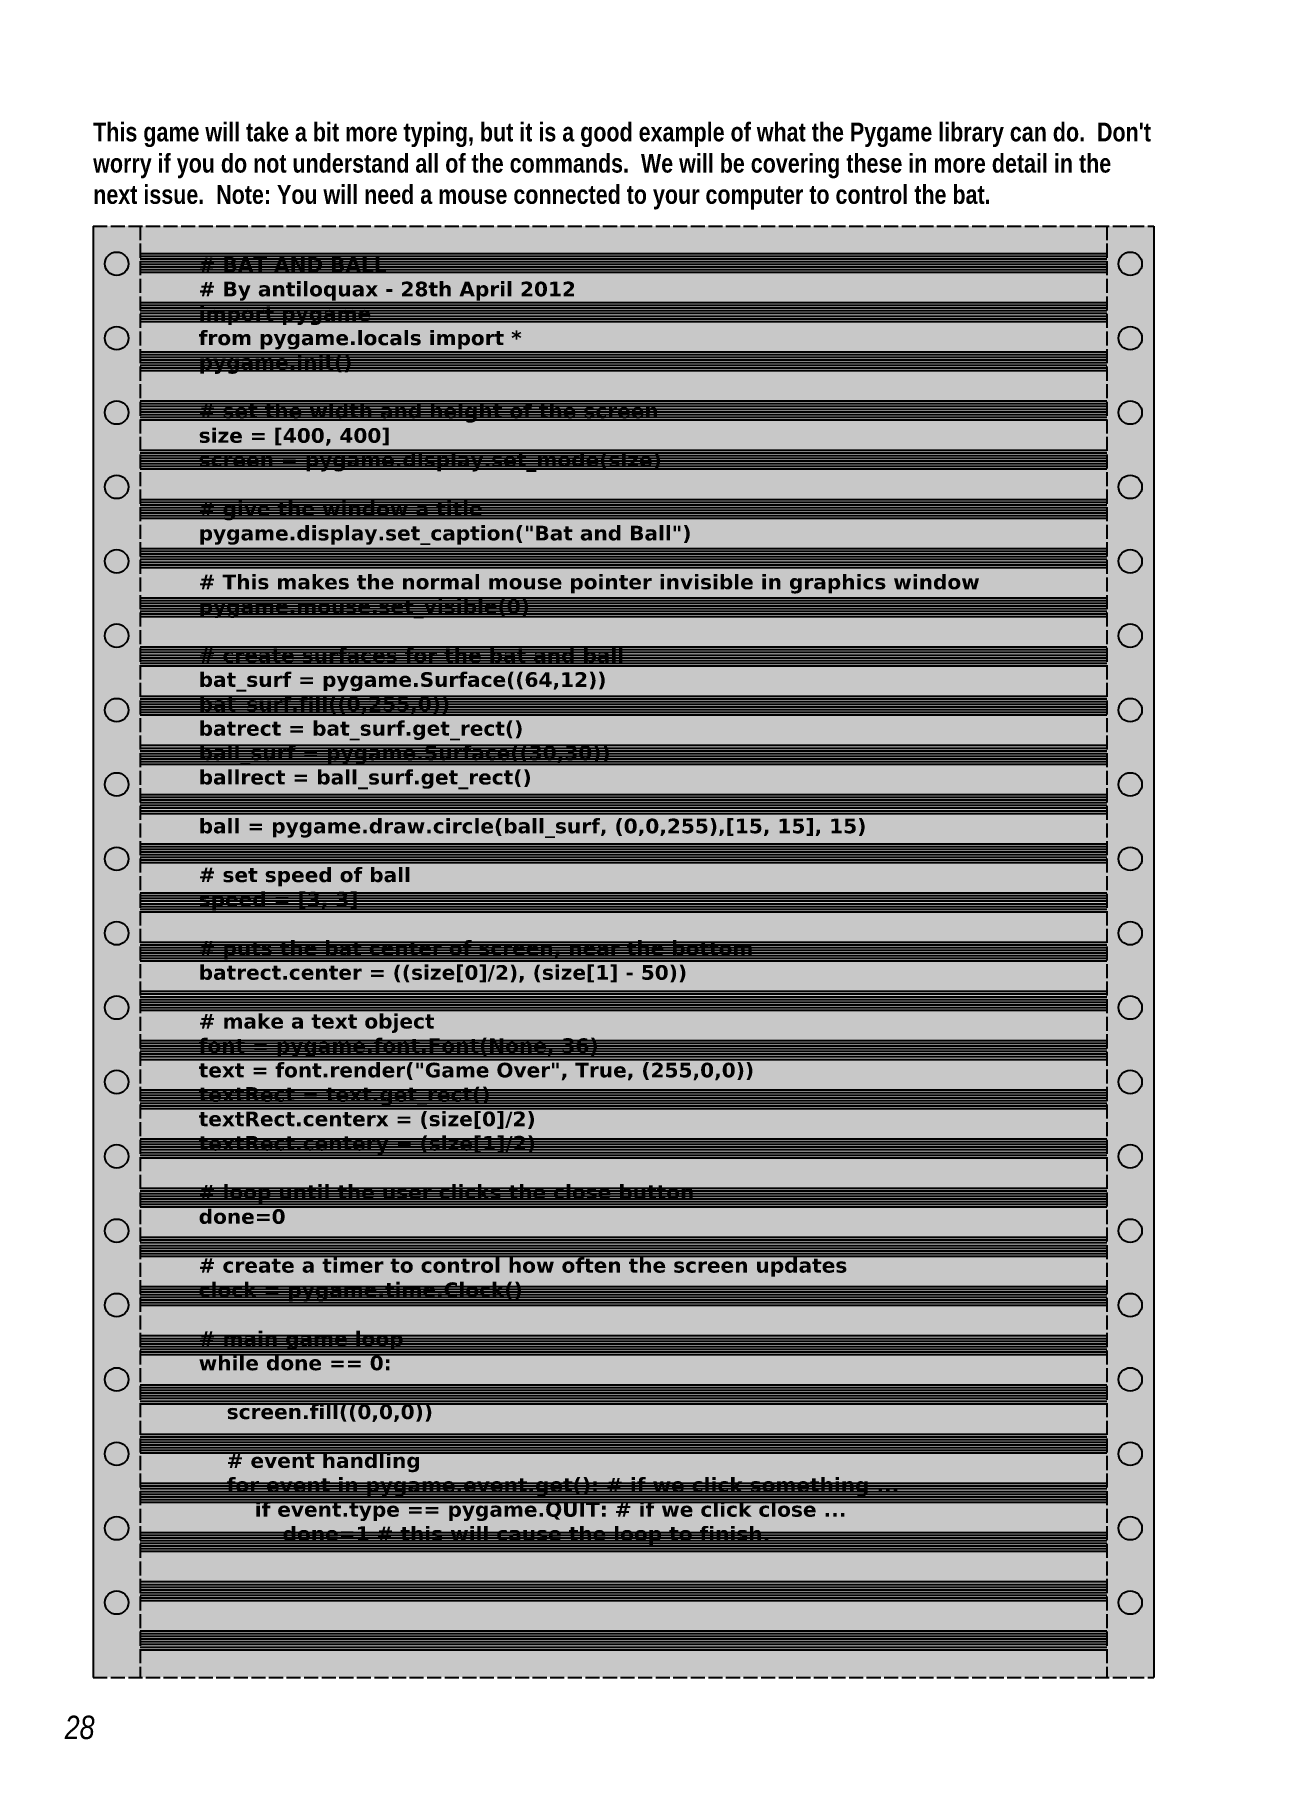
# Paper-space layout 'Page28' of a CAD drawing. Header units: millimetres. Extents: x 17 to 227, y -86 to 211.
# The model-space entities are those that its viewports show. They can reach past a viewport. Long polylines and large blocks are cut down to what shows.
import ezdxf

# ---------------------------------------------------------------- set-up
doc = ezdxf.new("R2010")
doc.units = ezdxf.units.MM
doc.header["$LTSCALE"] = 0.2
doc.linetypes.add('ACAD_ISO02W100', pattern=[15, 12, -3])
doc.layers.get('Defpoints').update_dxf_attribs({"color": 6})
doc.layers.add('Background Fill', color=3, linetype='Continuous')
doc.layers.add('Text', color=7, linetype='Continuous')
doc.layers.get('Defpoints').off()
doc.styles.get("Standard").update_dxf_attribs({"font": 'arial.ttf'})

msp = doc.modelspace()

# ---------------------------------------------------------------- hatches: boundary and pattern name
at = {"layer": 'Background Fill', "true_color": 0xfefae6}
h = msp.add_hatch(color=7, dxfattribs=at)
h.dxf.hatch_style = 1
h.paths.add_polyline_path([(929.56, 264.34), (921.56, 264.34), (921.56, 16.54), (929.56, 16.54)])
h.paths.add_polyline_path([(927.56, 232.5, -1), (923.56, 232.5, -1)], flags=16)
h.paths.add_polyline_path([(923.56, 245.2, -1), (927.56, 245.2, -1)], flags=16)
h.paths.add_polyline_path([(927.56, 219.8, -1), (923.56, 219.8, -1)], flags=16)
h.paths.add_polyline_path([(923.56, 257.9, -1), (927.56, 257.9, -1)], flags=16)
h.paths.add_polyline_path([(927.56, 207.1, -1), (923.56, 207.1, -1)], flags=16)
h.paths.add_polyline_path([(927.56, 194.4, -1), (923.56, 194.4, -1)], flags=16)
h.paths.add_polyline_path([(927.56, 181.7, -1), (923.56, 181.7, -1)], flags=16)
h.paths.add_polyline_path([(927.56, 169, -1), (923.56, 169, -1)], flags=16)
h.paths.add_polyline_path([(927.56, 156.3, -1), (923.56, 156.3, -1)], flags=16)
h.paths.add_polyline_path([(927.56, 143.6, -1), (923.56, 143.6, -1)], flags=16)
h.paths.add_polyline_path([(927.56, 130.9, -1), (923.56, 130.9, -1)], flags=16)
h.paths.add_polyline_path([(927.56, 118.2, -1), (923.56, 118.2, -1)], flags=16)
h.paths.add_polyline_path([(927.56, 105.5, -1), (923.56, 105.5, -1)], flags=16)
h.paths.add_polyline_path([(927.56, 92.8, -1), (923.56, 92.8, -1)], flags=16)
h.paths.add_polyline_path([(927.56, 80.1, -1), (923.56, 80.1, -1)], flags=16)
h.paths.add_polyline_path([(927.56, 67.4, -1), (923.56, 67.4, -1)], flags=16)
h.paths.add_polyline_path([(927.56, 54.7, -1), (923.56, 54.7, -1)], flags=16)
h.paths.add_polyline_path([(927.56, 42, -1), (923.56, 42, -1)], flags=16)
h.paths.add_polyline_path([(927.56, 29.3, -1), (923.56, 29.3, -1)], flags=16)
h.paths.add_polyline_path([(756.56, 264.34), (748.56, 264.34), (748.56, 16.54), (756.56, 16.54)])
h.paths.add_polyline_path([(750.56, 245.2, -1), (754.56, 245.2, -1)], flags=16)
h.paths.add_polyline_path([(754.56, 232.5, -1), (750.56, 232.5, -1)], flags=16)
h.paths.add_polyline_path([(750.56, 257.9, -1), (754.56, 257.9, -1)], flags=16)
h.paths.add_polyline_path([(754.56, 219.8, -1), (750.56, 219.8, -1)], flags=16)
h.paths.add_polyline_path([(754.56, 207.1, -1), (750.56, 207.1, -1)], flags=16)
h.paths.add_polyline_path([(754.56, 194.4, -1), (750.56, 194.4, -1)], flags=16)
h.paths.add_polyline_path([(754.56, 181.7, -1), (750.56, 181.7, -1)], flags=16)
h.paths.add_polyline_path([(754.56, 169, -1), (750.56, 169, -1)], flags=16)
h.paths.add_polyline_path([(754.56, 156.3, -1), (750.56, 156.3, -1)], flags=16)
h.paths.add_polyline_path([(754.56, 143.6, -1), (750.56, 143.6, -1)], flags=16)
h.paths.add_polyline_path([(754.56, 130.9, -1), (750.56, 130.9, -1)], flags=16)
h.paths.add_polyline_path([(754.56, 118.2, -1), (750.56, 118.2, -1)], flags=16)
h.paths.add_polyline_path([(754.56, 105.5, -1), (750.56, 105.5, -1)], flags=16)
h.paths.add_polyline_path([(754.56, 92.8, -1), (750.56, 92.8, -1)], flags=16)
h.paths.add_polyline_path([(754.56, 80.1, -1), (750.56, 80.1, -1)], flags=16)
h.paths.add_polyline_path([(754.56, 67.4, -1), (750.56, 67.4, -1)], flags=16)
h.paths.add_polyline_path([(754.56, 54.7, -1), (750.56, 54.7, -1)], flags=16)
h.paths.add_polyline_path([(754.56, 42, -1), (750.56, 42, -1)], flags=16)
h.paths.add_polyline_path([(754.56, 29.3, -1), (750.56, 29.3, -1)], flags=16)

# ---------------------------------------------------------------- linework, layer by layer
at = {"color": 254, "linetype": 'ACAD_ISO02W100', "true_color": 0xfcf0b6}
for p, q in [((748.56, 264.34), (929.56, 264.34)), ((756.56, 264.34), (756.56, 16.54)), ((921.56, 264.34), (921.56, 16.54)), ((748.56, 16.54), (929.56, 16.54))]:
    msp.add_line(p, q, dxfattribs=at)
at = {"color": 254, "true_color": 0xfcf0b6}
for p, q in [((748.56, 264.34), (748.56, 16.54)), ((929.56, 264.34), (929.56, 16.54))]:
    msp.add_line(p, q, dxfattribs=at)
for centre in [(752.56, 257.9), (925.56, 257.9), (752.56, 245.2), (925.56, 245.2), (752.56, 232.5), (925.56, 232.5), (752.56, 219.8), (925.56, 219.8), (752.56, 207.1), (925.56, 207.1), (752.56, 194.4), (925.56, 194.4), (752.56, 181.7), (925.56, 181.7), (752.56, 169), (925.56, 169), (752.56, 156.3), (925.56, 156.3), (752.56, 143.6), (925.56, 143.6), (752.56, 130.9), (925.56, 130.9), (752.56, 118.2), (925.56, 118.2), (752.56, 105.5), (925.56, 105.5), (752.56, 92.8), (925.56, 92.8), (752.56, 80.1), (925.56, 80.1), (752.56, 67.4), (925.56, 67.4), (752.56, 54.7), (925.56, 54.7), (752.56, 42), (925.56, 42), (752.56, 29.3), (925.56, 29.3)]:
    msp.add_circle(centre, 2, dxfattribs=at)
at = {"layer": 'Background Fill', "color": 254, "true_color": 0xcdfee6}
for p, q in [((756.56, 259.68), (921.56, 259.68)), ((756.56, 259.22), (921.56, 259.22)), ((756.56, 258.76), (921.56, 258.76)), ((756.56, 258.3), (921.56, 258.3)), ((756.56, 257.84), (921.56, 257.84)), ((756.56, 257.38), (921.56, 257.38)), ((756.56, 256.92), (921.56, 256.92)), ((756.56, 256.46), (921.56, 256.46)), ((756.56, 251.28), (921.56, 251.28)), ((756.56, 250.82), (921.56, 250.82)), ((756.56, 250.36), (921.56, 250.36)), ((756.56, 249.9), (921.56, 249.9)), ((756.56, 249.44), (921.56, 249.44)), ((756.56, 248.98), (921.56, 248.98)), ((756.56, 248.52), (921.56, 248.52)), ((756.56, 248.06), (921.56, 248.06)), ((756.56, 242.88), (921.56, 242.88)), ((756.56, 242.42), (921.56, 242.42)), ((756.56, 241.96), (921.56, 241.96)), ((756.56, 241.5), (921.56, 241.5)), ((756.56, 241.04), (921.56, 241.04)), ((756.56, 240.58), (921.56, 240.58)), ((756.56, 240.12), (921.56, 240.12)), ((756.56, 239.66), (921.56, 239.66)), ((756.56, 234.48), (921.56, 234.48)), ((756.56, 234.02), (921.56, 234.02)), ((756.56, 233.56), (921.56, 233.56)), ((756.56, 233.1), (921.56, 233.1)), ((756.56, 232.64), (921.56, 232.64)), ((756.56, 232.18), (921.56, 232.18)), ((756.56, 231.72), (921.56, 231.72)), ((756.56, 231.26), (921.56, 231.26)), ((756.56, 226.08), (921.56, 226.08)), ((756.56, 225.62), (921.56, 225.62)), ((756.56, 225.16), (921.56, 225.16)), ((756.56, 224.7), (921.56, 224.7)), ((756.56, 224.24), (921.56, 224.24)), ((756.56, 223.78), (921.56, 223.78)), ((756.56, 223.32), (921.56, 223.32)), ((756.56, 222.86), (921.56, 222.86)), ((756.56, 217.68), (921.56, 217.68)), ((756.56, 217.22), (921.56, 217.22)), ((756.56, 216.76), (921.56, 216.76)), ((756.56, 216.3), (921.56, 216.3)), ((756.56, 215.84), (921.56, 215.84)), ((756.56, 215.38), (921.56, 215.38)), ((756.56, 214.92), (921.56, 214.92)), ((756.56, 214.46), (921.56, 214.46)), ((756.56, 209.28), (921.56, 209.28)), ((756.56, 208.82), (921.56, 208.82)), ((756.56, 208.36), (921.56, 208.36)), ((756.56, 207.9), (921.56, 207.9)), ((756.56, 207.44), (921.56, 207.44)), ((756.56, 206.98), (921.56, 206.98)), ((756.56, 206.52), (921.56, 206.52)), ((756.56, 206.06), (921.56, 206.06)), ((756.56, 200.88), (921.56, 200.88)), ((756.56, 200.42), (921.56, 200.42)), ((756.56, 199.96), (921.56, 199.96)), ((756.56, 199.5), (921.56, 199.5)), ((756.56, 199.04), (921.56, 199.04)), ((756.56, 198.58), (921.56, 198.58)), ((756.56, 198.12), (921.56, 198.12)), ((756.56, 197.66), (921.56, 197.66)), ((756.56, 192.48), (921.56, 192.48)), ((756.56, 192.02), (921.56, 192.02)), ((756.56, 191.56), (921.56, 191.56)), ((756.56, 191.1), (921.56, 191.1)), ((756.56, 190.64), (921.56, 190.64)), ((756.56, 190.18), (921.56, 190.18)), ((756.56, 189.72), (921.56, 189.72)), ((756.56, 189.26), (921.56, 189.26)), ((756.56, 184.08), (921.56, 184.08)), ((756.56, 183.62), (921.56, 183.62)), ((756.56, 183.16), (921.56, 183.16)), ((756.56, 182.7), (921.56, 182.7)), ((756.56, 182.24), (921.56, 182.24)), ((756.56, 181.78), (921.56, 181.78)), ((756.56, 181.32), (921.56, 181.32)), ((756.56, 180.86), (921.56, 180.86)), ((756.56, 175.68), (921.56, 175.68)), ((756.56, 175.22), (921.56, 175.22)), ((756.56, 174.76), (921.56, 174.76)), ((756.56, 174.3), (921.56, 174.3)), ((756.56, 173.84), (921.56, 173.84)), ((756.56, 173.38), (921.56, 173.38)), ((756.56, 172.92), (921.56, 172.92)), ((756.56, 172.46), (921.56, 172.46)), ((756.56, 167.28), (921.56, 167.28)), ((756.56, 166.82), (921.56, 166.82)), ((756.56, 166.36), (921.56, 166.36)), ((756.56, 165.9), (921.56, 165.9)), ((756.56, 165.44), (921.56, 165.44)), ((756.56, 164.98), (921.56, 164.98)), ((756.56, 164.52), (921.56, 164.52)), ((756.56, 164.06), (921.56, 164.06)), ((756.56, 158.88), (921.56, 158.88)), ((756.56, 158.42), (921.56, 158.42)), ((756.56, 157.96), (921.56, 157.96)), ((756.56, 157.5), (921.56, 157.5)), ((756.56, 157.04), (921.56, 157.04)), ((756.56, 156.58), (921.56, 156.58)), ((756.56, 156.12), (921.56, 156.12)), ((756.56, 155.66), (921.56, 155.66)), ((756.56, 150.48), (921.56, 150.48)), ((756.56, 150.02), (921.56, 150.02)), ((756.56, 149.56), (921.56, 149.56)), ((756.56, 149.1), (921.56, 149.1)), ((756.56, 148.64), (921.56, 148.64)), ((756.56, 148.18), (921.56, 148.18)), ((756.56, 147.72), (921.56, 147.72)), ((756.56, 147.26), (921.56, 147.26)), ((756.56, 142.08), (921.56, 142.08)), ((756.56, 141.62), (921.56, 141.62)), ((756.56, 141.16), (921.56, 141.16)), ((756.56, 140.7), (921.56, 140.7)), ((756.56, 140.24), (921.56, 140.24)), ((756.56, 139.78), (921.56, 139.78)), ((756.56, 139.32), (921.56, 139.32)), ((756.56, 138.86), (921.56, 138.86)), ((756.56, 133.68), (921.56, 133.68)), ((756.56, 133.22), (921.56, 133.22)), ((756.56, 132.76), (921.56, 132.76)), ((756.56, 132.3), (921.56, 132.3)), ((756.56, 131.84), (921.56, 131.84)), ((756.56, 131.38), (921.56, 131.38)), ((756.56, 130.92), (921.56, 130.92)), ((756.56, 130.46), (921.56, 130.46)), ((756.56, 125.28), (921.56, 125.28)), ((756.56, 124.82), (921.56, 124.82)), ((756.56, 124.36), (921.56, 124.36)), ((756.56, 123.9), (921.56, 123.9)), ((756.56, 123.44), (921.56, 123.44)), ((756.56, 122.98), (921.56, 122.98)), ((756.56, 122.52), (921.56, 122.52)), ((756.56, 122.06), (921.56, 122.06)), ((756.56, 116.88), (921.56, 116.88)), ((756.56, 116.42), (921.56, 116.42)), ((756.56, 115.96), (921.56, 115.96)), ((756.56, 115.5), (921.56, 115.5)), ((756.56, 115.04), (921.56, 115.04)), ((756.56, 114.58), (921.56, 114.58)), ((756.56, 114.12), (921.56, 114.12)), ((756.56, 113.66), (921.56, 113.66)), ((756.56, 108.48), (921.56, 108.48)), ((756.56, 108.02), (921.56, 108.02)), ((756.56, 107.56), (921.56, 107.56)), ((756.56, 107.1), (921.56, 107.1)), ((756.56, 106.64), (921.56, 106.64)), ((756.56, 106.18), (921.56, 106.18)), ((756.56, 105.72), (921.56, 105.72)), ((756.56, 105.26), (921.56, 105.26)), ((756.56, 100.08), (921.56, 100.08)), ((756.56, 99.62), (921.56, 99.62)), ((756.56, 99.16), (921.56, 99.16)), ((756.56, 98.7), (921.56, 98.7)), ((756.56, 98.24), (921.56, 98.24)), ((756.56, 97.78), (921.56, 97.78)), ((756.56, 97.32), (921.56, 97.32)), ((756.56, 96.86), (921.56, 96.86)), ((756.56, 91.68), (921.56, 91.68)), ((756.56, 91.22), (921.56, 91.22)), ((756.56, 90.76), (921.56, 90.76)), ((756.56, 90.3), (921.56, 90.3)), ((756.56, 89.84), (921.56, 89.84)), ((756.56, 89.38), (921.56, 89.38)), ((756.56, 88.92), (921.56, 88.92)), ((756.56, 88.46), (921.56, 88.46)), ((756.56, 83.28), (921.56, 83.28)), ((756.56, 82.82), (921.56, 82.82)), ((756.56, 82.36), (921.56, 82.36)), ((756.56, 81.9), (921.56, 81.9)), ((756.56, 81.44), (921.56, 81.44)), ((756.56, 80.98), (921.56, 80.98)), ((756.56, 80.52), (921.56, 80.52)), ((756.56, 80.06), (921.56, 80.06)), ((756.56, 74.88), (921.56, 74.88)), ((756.56, 74.42), (921.56, 74.42)), ((756.56, 73.96), (921.56, 73.96)), ((756.56, 73.5), (921.56, 73.5)), ((756.56, 73.04), (921.56, 73.04)), ((756.56, 72.58), (921.56, 72.58)), ((756.56, 72.12), (921.56, 72.12)), ((756.56, 71.66), (921.56, 71.66)), ((756.56, 66.48), (921.56, 66.48)), ((756.56, 66.02), (921.56, 66.02)), ((756.56, 65.56), (921.56, 65.56)), ((756.56, 65.1), (921.56, 65.1)), ((756.56, 64.64), (921.56, 64.64)), ((756.56, 64.18), (921.56, 64.18)), ((756.56, 63.72), (921.56, 63.72)), ((756.56, 63.26), (921.56, 63.26)), ((756.56, 58.08), (921.56, 58.08)), ((756.56, 57.62), (921.56, 57.62)), ((756.56, 57.16), (921.56, 57.16)), ((756.56, 56.7), (921.56, 56.7)), ((756.56, 56.24), (921.56, 56.24)), ((756.56, 55.78), (921.56, 55.78)), ((756.56, 55.32), (921.56, 55.32)), ((756.56, 54.86), (921.56, 54.86)), ((756.56, 49.68), (921.56, 49.68)), ((756.56, 49.22), (921.56, 49.22)), ((756.56, 48.76), (921.56, 48.76)), ((756.56, 48.3), (921.56, 48.3)), ((756.56, 47.84), (921.56, 47.84)), ((756.56, 47.38), (921.56, 47.38)), ((756.56, 46.92), (921.56, 46.92)), ((756.56, 46.46), (921.56, 46.46)), ((756.56, 41.28), (921.56, 41.28)), ((756.56, 40.82), (921.56, 40.82)), ((756.56, 40.36), (921.56, 40.36)), ((756.56, 39.9), (921.56, 39.9)), ((756.56, 39.44), (921.56, 39.44)), ((756.56, 38.98), (921.56, 38.98)), ((756.56, 38.52), (921.56, 38.52)), ((756.56, 38.06), (921.56, 38.06)), ((756.56, 32.88), (921.56, 32.88)), ((756.56, 32.42), (921.56, 32.42)), ((756.56, 31.96), (921.56, 31.96)), ((756.56, 31.5), (921.56, 31.5)), ((756.56, 31.04), (921.56, 31.04)), ((756.56, 30.58), (921.56, 30.58)), ((756.56, 30.12), (921.56, 30.12)), ((756.56, 29.66), (921.56, 29.66)), ((756.56, 24.48), (921.56, 24.48)), ((756.56, 24.02), (921.56, 24.02)), ((756.56, 23.56), (921.56, 23.56)), ((756.56, 23.1), (921.56, 23.1)), ((756.56, 22.64), (921.56, 22.64)), ((756.56, 22.18), (921.56, 22.18)), ((756.56, 21.72), (921.56, 21.72)), ((756.56, 21.26), (921.56, 21.26))]:
    msp.add_line(p, q, dxfattribs=at)
at = {"layer": 'Background Fill', "color": 18, "true_color": 0x000000}
msp.add_solid([(748.56, 264.34), (929.56, 264.34), (748.56, 16.54), (929.56, 16.54)], dxfattribs=at)
at = {"layer": 'Background Fill', "color": 7, "true_color": 0xfefae6}
msp.add_solid([(756.56, 264.34), (921.56, 264.34), (756.56, 16.54), (921.56, 16.54)], dxfattribs=at)

# ---------------------------------------------------------------- texts
at = {"insert": (748.56, 282), "char_height": 3.2, "attachment_point": 1}
msp.add_mtext_dynamic_manual_height_columns("{\\fArial Narrow|b1|i0|c0|p34;This game will take a bit more typing, but it is a good example of what the Pygame library can do.  Don't worry if you do not understand all of the commands.  We will be covering these in more detail in the next issue.  Note: You will need a mouse connected to your computer to control the bat.}", width=181, gutter_width=12.5, heights=[0], dxfattribs=at)
at = {"layer": 'Text', "insert": (766.56, 259.01), "char_height": 2.5, "attachment_point": 1}
msp.add_mtext_dynamic_manual_height_columns('{\\fVerdana|b1|i0|c0|p34;\\C252;# BAT AND BALL\\P# By antiloquax - 28th April 2012\\Pimport pygame\\Pfrom pygame.locals import *\\Ppygame.init()\\P\\P# set the width and height of the screen\\Psize = [400, 400]\\Pscreen = pygame.display.set_mode(size)\\P\\P# give the window a title\\Ppygame.display.set_caption("Bat and Ball")\\P\\P# This makes the normal mouse pointer invisible in graphics window\\Ppygame.mouse.set_visible(0)\\P\\P# create surfaces for the bat and ball\\Pbat_surf = pygame.Surface((64,12))\\Pbat_surf.fill((0,255,0))\\Pbatrect = bat_surf.get_rect()\\Pball_surf = pygame.Surface((30,30))\\Pballrect = ball_surf.get_rect()\\P\\Pball = pygame.draw.circle(ball_surf, (0,0,255),[15, 15], 15)\\P\\P# set speed of ball\\Pspeed = [3, 3]\\P\\P# puts the bat center of screen, near the bottom\\Pbatrect.center = ((size[0]/2), (size[1] - 50))\\P\\P# make a text object\\Pfont = pygame.font.Font(None, 36)\\Ptext = font.render("Game Over", True, (255,0,0))\\PtextRect = text.get_rect()\\PtextRect.centerx = (size[0]/2)\\PtextRect.centery = (size[1]/2)\\P\\P# loop until the user clicks the close button\\Pdone=0\\P\\P# create a timer to control how often the screen updates\\Pclock = pygame.time.Clock()\\P\\P# main game loop\\Pwhile done == 0:\\P\\P    screen.fill((0,0,0))\\P\\P    # event handling\\P    for event in pygame.event.get(): # if we click something ...\\P        if event.type == pygame.QUIT: # if we click close ...\\P            done=1 # this will cause the loop to finish.}', width=145, gutter_width=12.5, heights=[0], dxfattribs=at)
at = {"layer": 'Text', "color": 255, "insert": (738.56, 10), "char_height": 4, "attachment_point": 1}
msp.add_mtext_dynamic_manual_height_columns('\\pi5.1378;{\\fArial Narrow|b0|i1|c0|p34;\\C43;28}', width=10, gutter_width=12.5, heights=[0], dxfattribs=at)

psp = doc.layouts.new('Page28')

# ---------------------------------------------------------------- viewports
at = {"layer": 'Defpoints'}
psp.add_viewport(center=(121.75, 62.01), size=(210, 297), view_center_point=(843.59, 148.5), view_height=297, dxfattribs=at)

doc.saveas('drawing.dxf')
